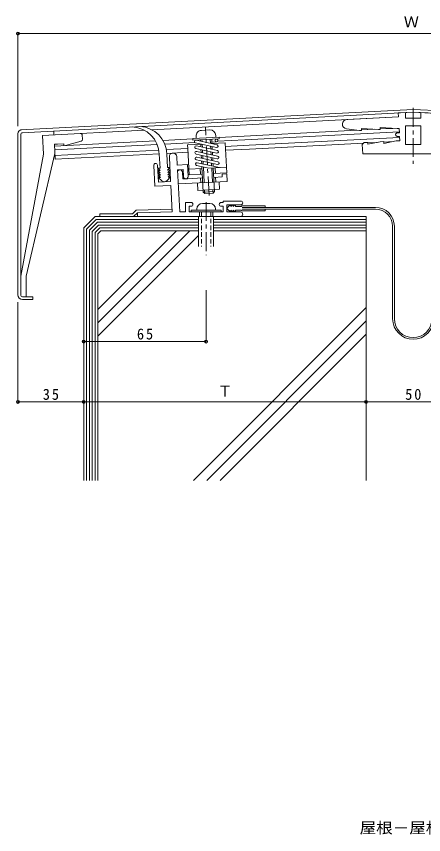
# Model space of a CAD drawing. Units: millimetres, scale not verified. Extents: x -300 to 288, y -270 to 230.
# Drawn here: x -299.8 to -83.5, y -269.5 to 164.8 of the extents above; entities that cross this region are included whole.
import ezdxf
from ezdxf.enums import TextEntityAlignment as Align

# ---------------------------------------------------------------- set-up
doc = ezdxf.new("R2010")
doc.units = ezdxf.units.MM
doc.header["$LTSCALE"] = 2
doc.header["$PDMODE"] = 32
doc.header["$PDSIZE"] = 1.6
doc.linetypes.add('CHAIN1', pattern=[8, 5, -1, 1, -1])
doc.linetypes.add('DASHED1', pattern=[1.8, 1.2, -0.6])
for name, color, linetype, lineweight in [('D-0', 3, 'Continuous', 9), ('D-1', 2, 'Continuous', 9), ('D-2', 4, 'Continuous', 9), ('D-3', 6, 'Continuous', 5), ('D-4', 7, 'Continuous', 9), ('D-5', 7, 'Continuous', 9)]:
    doc.layers.add(name, color=color, linetype=linetype, lineweight=lineweight)
doc.layers.add('F-5_F-5ﾚｲﾔ', color=2, linetype='Continuous')
doc.styles.add('ＭＳ ゴシック', font='')
doc.styles.get('ＭＳ ゴシック').set_extended_font_data('MS Gothic')

msp = doc.modelspace()

# ---------------------------------------------------------------- linework, layer by layer
at = {"layer": 'D-0'}
for p, q in [((-297.588, 104.466), (-89.033, 115.395)), ((-296.843, 103.002), (-89.033, 113.894)), ((119.192, 104.483), (-89.033, 115.395)), ((118.544, 103.015), (-89.033, 113.894)), ((-299.033, 16.989), (-299.033, 102.492)), ((-297.533, 16.989), (-297.533, 102.018)), ((-296.533, 15.989), (-291.033, 15.989)), ((-296.533, 14.489), (-291.033, 14.489)), ((-291.033, 15.989), (-291.033, 14.489))]:
    msp.add_line(p, q, dxfattribs=at)
for centre, radius, start, end in [((-297.033, 102.492), 2, 93.00046, 180), ((-296.533, 102.018), 1, 93.00078, 180), ((-296.533, 16.989), 2.5, 180, 270), ((-296.533, 16.989), 1, 180, 270)]:
    msp.add_arc(centre, radius, start, end, dxfattribs=at)
at = {"layer": 'D-1'}
for p, q in [((-96.929, 113.469), (-89.033, 113.883)), ((-96.929, 113.469), (-96.825, 111.482)), ((-93.033, 113.673), (-93.033, 110.673)), ((-81.138, 113.469), (-89.033, 113.883)), ((-85.033, 113.684), (-85.033, 110.673)), ((-227.97, 104.62), (-96.825, 111.494)), ((-96.825, 111.482), (-124.287, 110.043)), ((-93.033, 110.673), (-85.033, 110.673)), ((-231.986, 104.41), (-285.875, 101.586)), ((-201.532, 104.211), (-197.038, 104.447)), ((-192.097, 100.492), (-118.887, 104.329)), ((-117.469, 104.142), (-124.483, 105.068)), ((-116.522, 105.193), (-116.47, 104.194)), ((-116.484, 104.455), (-109.843, 104.803)), ((-106.536, 105.716), (-97.496, 105.189)), ((-106.536, 105.716), (-106.484, 104.718)), ((-106.498, 104.978), (-99.857, 105.326)), ((-97.496, 105.189), (-96.498, 105.241)), ((-96.498, 105.241), (-96.38, 102.994)), ((-93.033, 106.673), (-85.033, 106.673)), ((-93.033, 106.673), (-93.033, 96.673)), ((-85.033, 106.673), (-85.033, 96.673)), ((-285.875, 101.586), (-285.352, 91.62)), ((-279.883, 101.9), (-279.987, 103.886)), ((-264.852, 101.707), (-264.737, 99.512)), ((-206.089, 99.967), (-192.108, 100.7)), ((-206.036, 98.969), (-206.089, 99.967)), ((-204.371, 101.059), (-204.318, 100.06)), ((-193.885, 101.608), (-193.833, 100.609)), ((-178.393, 99.208), (-96.407, 103.504)), ((-176.22, 96.317), (-96.25, 100.508)), ((-117.469, 104.142), (-116.47, 104.194)), ((-96.275, 100.997), (-96.157, 98.75)), ((-279.622, 96.927), (-277.965, 97.014)), ((-279.202, 88.918), (-279.622, 96.927)), ((-279.569, 95.908), (-225.968, 98.717)), ((-279.464, 93.911), (-225.003, 96.765)), ((-277.965, 97.014), (-274.629, 97.189)), ((-274.576, 96.17), (-274.629, 97.189)), ((-265.468, 98.496), (-273.67, 96.217)), ((-221.974, 98.926), (-206.078, 99.76)), ((-221.008, 96.974), (-205.084, 97.809)), ((-208.894, 96.604), (-201.904, 96.97)), ((-208.894, 96.604), (-208.789, 94.61)), ((-204.675, 97.565), (-193.533, 95.145)), ((-204.357, 99.031), (-193.215, 96.611)), ((-204.2, 96.035), (-193.058, 93.615)), ((-201.984, 98.516), (-202.019, 99.179)), ((-201.827, 95.52), (-201.903, 96.97)), ((-201.174, 98.34), (-201.22, 99.221)), ((-201.017, 95.344), (-201.093, 96.787)), ((-196.717, 97.372), (-196.826, 99.451)), ((-196.56, 94.376), (-196.636, 95.819)), ((-195.912, 97.284), (-196.027, 99.493)), ((-193.487, 98.12), (-195.949, 97.991)), ((-195.912, 97.284), (-188.921, 97.651)), ((-195.75, 94.2), (-195.826, 95.643)), ((-192.914, 98.447), (-178.468, 99.204)), ((-188.921, 97.651), (-188.084, 81.672)), ((-188.839, 95.656), (-176.142, 96.322)), ((-175.933, 94.33), (-115.358, 97.504)), ((-116.078, 96.705), (-115.131, 97.756)), ((-116.078, 96.705), (-115.816, 91.711)), ((-115.131, 97.756), (-113.134, 97.86)), ((-113.134, 97.86), (-113.082, 96.862)), ((-113.122, 97.621), (-108.182, 97.88)), ((-113.082, 96.862), (-106.643, 98.2)), ((-106.643, 98.2), (-104.646, 98.305)), ((-104.646, 98.305), (-104.593, 97.306)), ((-104.633, 98.066), (-99.693, 98.325)), ((-104.593, 97.306), (-98.155, 98.645)), ((-98.155, 98.645), (-96.157, 98.75)), ((-93.033, 96.673), (-85.033, 96.673)), ((-285.352, 91.62), (-297.533, 26.904)), ((-279.361, 91.934), (-294.533, 26.904)), ((-279.307, 90.915), (-224.14, 93.806)), ((-279.202, 88.918), (-223.912, 91.815)), ((-220.145, 94.015), (-208.789, 94.61)), ((-219.917, 92.025), (-208.685, 92.613)), ((-208.789, 94.61), (-208.057, 80.626)), ((-204.518, 94.569), (-193.376, 92.149)), ((-204.361, 91.573), (-193.219, 89.153)), ((-204.042, 93.039), (-192.901, 90.619)), ((-201.67, 92.524), (-201.746, 93.967)), ((-200.86, 92.348), (-200.936, 93.791)), ((-196.403, 91.38), (-196.479, 92.823)), ((-195.593, 91.204), (-195.669, 92.647)), ((-188.735, 93.659), (-176.037, 94.324)), ((-176.037, 94.324), (-175.933, 94.33)), ((-115.816, 91.711), (-62.251, 91.711)), ((-217.886, 77.11), (-218.566, 90.092)), ((-214.336, 85.804), (-214.572, 90.301)), ((-204.204, 88.578), (-193.062, 86.157)), ((-203.885, 90.043), (-192.744, 87.623)), ((-203.729, 87.047), (-191.895, 84.477)), ((-201.513, 89.528), (-201.589, 90.971)), ((-201.356, 86.532), (-201.432, 87.975)), ((-200.703, 89.352), (-200.779, 90.795)), ((-200.546, 86.356), (-200.622, 87.799)), ((-196.246, 88.384), (-196.322, 89.827)), ((-195.436, 88.208), (-195.512, 89.651)), ((-226.263, 74.589), (-226.843, 85.653)), ((-224.375, 76.77), (-224.846, 85.757)), ((-218.176, 82.69), (-217.884, 77.11)), ((-214.336, 85.804), (-208.844, 86.092)), ((-214.205, 83.308), (-211.209, 83.465)), ((-214.205, 83.308), (-213.035, 60.969)), ((-211.013, 79.72), (-211.209, 83.465)), ((-208.516, 79.851), (-208.844, 86.092)), ((-208.213, 83.622), (-201.223, 83.988)), ((-204.047, 85.582), (-197.588, 84.179)), ((-202.065, 80.94), (-202.222, 83.936)), ((-200.569, 71.505), (-201.275, 84.98)), ((-200.032, 76.54), (-200.465, 84.804)), ((-197.588, 84.179), (-188.241, 84.668)), ((-196.089, 85.388), (-196.165, 86.831)), ((-195.638, 76.771), (-196.03, 84.26)), ((-195.279, 85.212), (-195.355, 86.655)), ((-194.577, 71.819), (-195.231, 84.302)), ((-194.076, 81.359), (-194.233, 84.354)), ((-211.447, 78.445), (-211.643, 82.19)), ((-211.447, 78.445), (-208.95, 78.576)), ((-208.943, 78.577), (-200.961, 78.995)), ((-208.057, 80.626), (-201.066, 80.992)), ((-201.829, 76.446), (-201.96, 78.943)), ((-195.074, 81.306), (-188.084, 81.672)), ((-194.97, 79.309), (-190.476, 79.545)), ((-193.84, 76.865), (-193.971, 79.361)), ((-190.554, 81.043), (-190.476, 79.545)), ((-226.263, 74.589), (-217.777, 75.034)), ((-224.375, 76.77), (-217.884, 77.11)), ((-217.777, 75.034), (-217.04, 60.97)), ((-213.813, 75.818), (-187.848, 77.179)), ((-203.577, 76.355), (-203.367, 72.36)), ((-192.093, 76.956), (-191.883, 72.962)), ((-203.367, 72.36), (-191.883, 72.962)), ((-200.569, 71.505), (-194.577, 71.819)), ((-199.728, 70.748), (-200.569, 71.505)), ((-199.822, 72.546), (-199.728, 70.748)), ((-195.428, 72.776), (-195.334, 70.979)), ((-210.033, 65.969), (-210.033, 60.969)), ((-207.033, 65.969), (-210.033, 65.969)), ((-197.033, 65.469), (-201.033, 65.469)), ((-190.033, 65.969), (-191.033, 65.969)), ((-190.033, 66.719), (-180.533, 66.719)), ((-190.033, 66.719), (-190.033, 65.969)), ((-236.171, 61.952), (-238.155, 59.969)), ((-236.171, 61.952), (-217.119, 62.468)), ((-235.533, 60.469), (-217.063, 60.969)), ((-210.033, 60.969), (-213.034, 60.969)), ((-208.033, 63.969), (-208.033, 60.969)), ((-207.033, 63.969), (-208.033, 63.969)), ((-208.033, 60.969), (-190.033, 60.969)), ((-207.033, 61.969), (-207.033, 60.969)), ((-207.033, 61.969), (-191.033, 61.969)), ((-204.033, 62.469), (-204.033, 61.969)), ((-202.533, 60.969), (-202.533, 58.469)), ((-201.533, 60.969), (-201.533, 58.469)), ((-196.533, 60.969), (-196.533, 58.469)), ((-195.533, 60.969), (-195.533, 58.469)), ((-194.033, 62.469), (-194.033, 61.969)), ((-190.033, 63.969), (-191.033, 63.969)), ((-191.033, 61.969), (-191.033, 60.969)), ((-190.033, 63.969), (-190.033, 60.969)), ((-188.033, 64.719), (-188.033, 60.969)), ((-188.033, 64.719), (-180.533, 64.719)), ((-188.033, 60.969), (-180.783, 60.969)), ((-255.533, 59.969), (-238.155, 59.969)), ((-255.533, 58.469), (-255.533, 59.969)), ((-235.533, 60.469), (-237.533, 58.469)), ((-235.533, 58.469), (-235.533, 60.469)), ((-203.033, 58.469), (-203.033, 42.614)), ((-195.033, 58.469), (-195.033, 42.614)), ((-294.533, 26.904), (-294.533, 15.989))]:
    msp.add_line(p, q, dxfattribs=at)
at = {"layer": 'D-1', "linetype": 'CHAIN1'}
for p, q in [((-89.033, 116.145), (-89.033, 86.445)), ((-197.494, 69.718), (-199.38, 105.718)), ((-199.033, 66.217), (-199.033, 38.035))]:
    msp.add_line(p, q, dxfattribs=at)
at = {"layer": 'D-1', "linetype": 'DASHED1'}
for p, q in [((-201.533, 60.969), (-201.533, 42.614)), ((-196.533, 60.969), (-196.533, 42.614))]:
    msp.add_line(p, q, dxfattribs=at)
at = {"layer": 'D-1'}
for points in [[(-116.522, 105.193), (-107.482, 104.665), (-106.484, 104.718)], [(-206.036, 98.969), (-192.055, 99.701), (-192.108, 100.7)], [(-98.309, 101.598), (-98.34, 102.183), (-97.671, 102.926), (-96.38, 102.994)], [(-98.309, 101.598), (-97.566, 100.929), (-96.275, 100.997)], [(-190.554, 81.043), (-188.057, 81.173), (-187.848, 77.179)], [(-199.728, 70.748), (-195.334, 70.979), (-194.577, 71.819)]]:
    msp.add_lwpolyline(points, dxfattribs=at)
msp.add_circle((-193.531, 98.874), 0.75, dxfattribs=at)
for centre, radius, start, end in [((-124.156, 107.546), 2.5, 93.00031, 262.47823), ((-196.881, 101.451), 3, 2.99918, 92.99918), ((-265.851, 101.654), 1, 2.99918, 92.99921), ((-201.375, 101.216), 3, 92.99918, 182.99918), ((-265.736, 99.459), 1, 285.52844, 3.0006), ((-204.516, 98.298), 0.75, 85.12271, 257.74583), ((-204.359, 95.302), 0.75, 77.75139, 257.73788), ((-193.374, 95.878), 0.75, 257.74583, 77.74342), ((-216.569, 90.197), 2, 3.00215, 182.99919), ((-204.202, 92.306), 0.75, 77.73474, 257.75139), ((-193.217, 92.882), 0.75, 257.74342, 77.7403), ((-204.045, 89.311), 0.75, 77.74342, 257.74583), ((-203.888, 86.315), 0.75, 77.74583, 257.74342), ((-193.06, 89.886), 0.75, 257.74028, 77.75137), ((-192.903, 86.89), 0.75, 257.74583, 77.74342), ((-225.845, 85.705), 1, 3, 183), ((-212.892, 82.125), 1.25, 2.99908, 182.9991), ((-209.765, 79.785), 1.25, 182.9991, 2.99918), ((-207.033, 64.969), 1, 270, 90), ((-201.033, 62.469), 3, 90, 180), ((-197.033, 62.469), 3, 0, 90), ((-191.033, 64.969), 1, 90, 270), ((-180.533, 65.719), 1, 270, 90), ((-180.783, 59.719), 1.25, 270, 90)]:
    msp.add_arc(centre, radius, start, end, dxfattribs=at)
at = {"layer": 'D-2'}
for p, q in [((-223.515, 84.247), (-223.899, 91.578)), ((-219.52, 84.456), (-219.905, 91.787)), ((-224.763, 84.181), (-223.515, 84.247)), ((-223.45, 82.998), (-224.763, 84.181)), ((-224.698, 82.933), (-223.45, 82.998)), ((-223.384, 81.75), (-224.698, 82.933)), ((-218.272, 84.521), (-219.521, 84.456)), ((-219.455, 83.208), (-218.272, 84.521)), ((-218.207, 83.273), (-219.455, 83.208)), ((-219.39, 81.959), (-218.207, 83.273)), ((-224.633, 81.685), (-223.384, 81.75)), ((-223.254, 79.253), (-224.567, 80.436)), ((-223.254, 79.253), (-224.502, 79.188)), ((-222.572, 77.451), (-224.502, 79.188)), ((-219.748, 77.599), (-218.011, 79.528)), ((-218.142, 82.025), (-219.39, 81.959)), ((-219.259, 79.463), (-218.076, 80.776)), ((-219.259, 79.463), (-218.011, 79.528)), ((-187.85, 63.113), (-187.062, 63.9)), ((-187.85, 62.688), (-187.062, 61.9)), ((-187.062, 63.9), (-186.954, 63.994)), ((-187.062, 61.9), (-186.954, 61.806)), ((-186.954, 63.994), (-186.765, 64.152)), ((-186.954, 61.806), (-186.765, 61.649)), ((-186.765, 64.152), (-186.571, 64.3)), ((-186.765, 61.649), (-186.571, 61.501)), ((-186.571, 64.3), (-186.367, 64.43)), ((-186.571, 61.501), (-186.367, 61.371)), ((-186.367, 64.43), (-186.243, 64.495)), ((-186.367, 61.371), (-186.243, 61.306)), ((-186.243, 64.495), (-186.188, 64.519)), ((-186.243, 61.306), (-186.188, 61.281)), ((-186.188, 64.519), (-186.092, 64.559)), ((-186.188, 61.281), (-186.092, 61.241)), ((-186.092, 64.559), (-185.994, 64.596)), ((-186.092, 61.241), (-185.994, 61.205)), ((-185.994, 64.596), (-185.895, 64.631)), ((-185.994, 61.205), (-185.895, 61.17)), ((-185.938, 63.9), (-185.797, 64.011)), ((-185.938, 61.9), (-185.797, 61.79)), ((-185.895, 64.631), (-185.837, 64.65)), ((-185.895, 61.17), (-185.837, 61.151)), ((-185.797, 64.011), (-185.553, 64.196)), ((-185.797, 61.79), (-185.553, 61.605)), ((-185.553, 64.196), (-185.302, 64.363)), ((-185.553, 61.605), (-185.302, 61.438)), ((-185.302, 64.363), (-185.037, 64.503)), ((-185.302, 61.438), (-185.037, 61.298)), ((-185.037, 64.503), (-184.876, 64.567)), ((-185.037, 61.298), (-184.876, 61.234)), ((-184.876, 64.567), (-184.837, 64.58)), ((-184.876, 61.234), (-184.837, 61.221)), ((-184.837, 64.58), (-184.768, 64.602)), ((-184.837, 61.221), (-184.768, 61.199)), ((-184.768, 64.602), (-184.698, 64.621)), ((-184.768, 61.199), (-184.698, 61.18)), ((-184.698, 64.621), (-184.628, 64.64)), ((-184.698, 61.18), (-184.628, 61.161)), ((-184.688, 63.9), (-184.547, 64.011)), ((-184.688, 61.9), (-184.547, 61.79)), ((-184.628, 64.64), (-184.587, 64.65)), ((-184.628, 61.161), (-184.587, 61.151)), ((-184.547, 64.011), (-184.303, 64.196)), ((-184.547, 61.79), (-184.303, 61.605)), ((-184.303, 64.196), (-184.051, 64.363)), ((-184.303, 61.605), (-184.051, 61.438)), ((-184.051, 64.363), (-183.787, 64.503)), ((-184.051, 61.438), (-183.787, 61.298)), ((-183.787, 64.503), (-183.627, 64.567)), ((-183.787, 61.298), (-183.627, 61.234)), ((-183.627, 64.567), (-183.587, 64.58)), ((-183.627, 61.234), (-183.587, 61.221)), ((-183.587, 64.58), (-183.518, 64.602)), ((-183.587, 61.221), (-183.518, 61.199)), ((-183.518, 64.602), (-183.448, 64.621)), ((-183.518, 61.199), (-183.448, 61.18)), ((-183.448, 64.621), (-183.338, 64.651)), ((-183.448, 61.18), (-183.338, 61.15)), ((-183.437, 63.9), (-180.437, 63.9)), ((-183.437, 61.9), (-180.437, 61.9)), ((-180.437, 63.9), (-179.846, 64.25)), ((-180.437, 61.9), (-179.846, 61.55)), ((-179.846, 64.25), (-167.704, 64.25)), ((-179.846, 63.35), (-109.033, 63.35)), ((-179.846, 62.45), (-109.033, 62.45)), ((-179.846, 61.55), (-167.704, 61.55)), ((-167.704, 64.25), (-167.704, 63.35)), ((-167.704, 62.45), (-167.704, 61.55)), ((-99.933, 53.35), (-99.933, 4.254)), ((-99.033, 53.35), (-99.033, 4.254))]:
    msp.add_line(p, q, dxfattribs=at)
for points in [[(-224.567, 80.436), (-223.319, 80.502), (-224.633, 81.685)], [(-218.076, 80.776), (-219.324, 80.711), (-218.142, 82.025)]]:
    msp.add_lwpolyline(points, dxfattribs=at)
for centre, radius, start, end in [((-238.895, 91.108), 15, 1.79433, 87.13452), ((-234.901, 91.317), 15, 1.79431, 87.13472), ((-221.234, 78.937), 2, 228, 318), ((-187.638, 62.9), 0.3, 135, 225), ((-183.127, 63.907), 2.811, 164.66914, 180.13989), ((-183.127, 61.893), 2.811, 179.86011, 195.33086), ((-181.877, 63.907), 2.811, 164.66914, 180.13989), ((-181.877, 61.893), 2.811, 179.86011, 195.33086), ((-180.627, 63.907), 2.811, 164.66914, 180.13989), ((-180.627, 61.893), 2.811, 179.86011, 195.33086), ((-109.033, 53.35), 10, 0, 90), ((-109.033, 53.35), 9.1, 0, 90), ((-89.033, 4.254), 10.9, 180, 269.99974), ((-89.033, 4.254), 10, 180, 0), ((-89.033, 4.254), 10.9, 270.00026, 0)]:
    msp.add_arc(centre, radius, start, end, dxfattribs=at)
at = {"layer": 'D-3'}
for p, q in [((-258.033, 58.469), (-264.033, 52.469)), ((-257.412, 56.969), (-262.533, 51.847)), ((-258.033, 58.469), (-114.033, 58.469)), ((-257.412, 56.969), (-203.033, 56.969)), ((-195.033, 56.969), (-114.033, 56.969)), ((-114.033, 58.469), (-114.033, -81.531)), ((-264.033, 52.469), (-264.033, -81.531)), ((-256.791, 55.469), (-261.033, 51.226)), ((-256.169, 53.969), (-259.533, 50.605)), ((-255.548, 52.469), (-258.033, 49.983)), ((-256.791, 55.469), (-203.033, 55.469)), ((-256.169, 53.969), (-203.033, 53.969)), ((-255.548, 52.469), (-203.033, 52.469)), ((-195.033, 55.469), (-114.033, 55.469)), ((-195.033, 53.969), (-114.033, 53.969)), ((-195.033, 52.469), (-114.033, 52.469)), ((-262.533, 51.847), (-262.533, -81.531)), ((-261.033, 51.226), (-261.033, -81.531)), ((-259.533, 50.605), (-259.533, -81.531)), ((-258.033, 49.983), (-258.033, -81.531)), ((-256.533, 9.122), (-214.686, 50.969)), ((-256.533, 2.051), (-207.615, 50.969)), ((-254.926, 50.969), (-256.533, 49.362)), ((-256.533, 49.362), (-256.533, -81.531)), ((-256.533, -5.02), (-203.033, 48.48)), ((-254.926, 50.969), (-203.033, 50.969)), ((-195.033, 50.969), (-114.033, 50.969)), ((-205.765, -81.531), (-114.033, 10.2)), ((-198.694, -81.531), (-114.033, 3.129)), ((-191.623, -81.531), (-114.033, -3.942))]:
    msp.add_line(p, q, dxfattribs=at)
at = {"layer": 'D-4'}
for p, q in [((-299.033, 156.256), (-299.033, 106.492)), ((-299.033, 155.656), (120.966, 155.656)), ((-299.033, -40.451), (-299.033, 12.989)), ((-264.033, -39.851), (-299.033, -39.851))]:
    msp.add_line(p, q, dxfattribs=at)
for p in [(-299.033, 155.656), (-299.033, -39.851), (-264.033, -39.851)]:
    msp.add_point(p, dxfattribs=at)
at = {"layer": 'D-5'}
for p, q in [((-264.033, -7.82), (-264.033, -8.42)), ((-264.033, -39.851), (-264.033, -40.451)), ((-264.033, -39.851), (85.967, -39.851)), ((-114.033, -39.851), (-114.033, -40.451))]:
    msp.add_line(p, q, dxfattribs=at)
msp.add_lwpolyline([(-264.033, -7.82), (-199.033, -7.82), (-199.033, 19.517)], dxfattribs=at)
for p in [(-264.033, -7.82), (-199.033, -7.82), (-264.033, -39.851), (-114.033, -39.851)]:
    msp.add_point(p, dxfattribs=at)

# ---------------------------------------------------------------- texts
at = {"layer": 'D-4', "color": 2, "style": 'ＭＳ ゴシック'}
msp.add_text('Ｗ', height=5.865, dxfattribs=at).set_placement((-94.002, 157.116), align=Align.BOTTOM_LEFT)
at = {"layer": 'D-4', "color": 2, "insert": (-285.783, -38.851), "char_height": 5.865, "attachment_point": 7, "style": 'ＭＳ ゴシック'}
msp.add_mtext('\\T1.27;\\W0.95;35', dxfattribs=at)
at = {"layer": 'D-5', "color": 2, "style": 'ＭＳ ゴシック'}
msp.add_text('Ｔ', height=5.865, rotation=359.999, dxfattribs=at).set_placement((-193.033, -38.851), align=Align.BOTTOM_LEFT)
at = {"layer": 'D-5', "color": 2, "insert": (-235.783, -6.821), "char_height": 5.865, "attachment_point": 7, "style": 'ＭＳ ゴシック'}
msp.add_mtext('\\T1.27;\\W0.95;65', dxfattribs=at)
at = {"layer": 'D-5', "color": 2, "insert": (-93.283, -38.851), "char_height": 5.865, "attachment_point": 7, "rotation": 359.999, "style": 'ＭＳ ゴシック'}
msp.add_mtext('\\T1.27;\\W0.95;50', dxfattribs=at)
at = {"layer": 'F-5_F-5ﾚｲﾔ', "style": 'ＭＳ ゴシック', "width": 1.1}
msp.add_text('屋根－屋根\u3000ＳＸ１１－５０Ｆ', height=5.865, dxfattribs=at).set_placement((-117.5, -270.622), align=Align.BOTTOM_LEFT)

doc.saveas('drawing.dxf')
